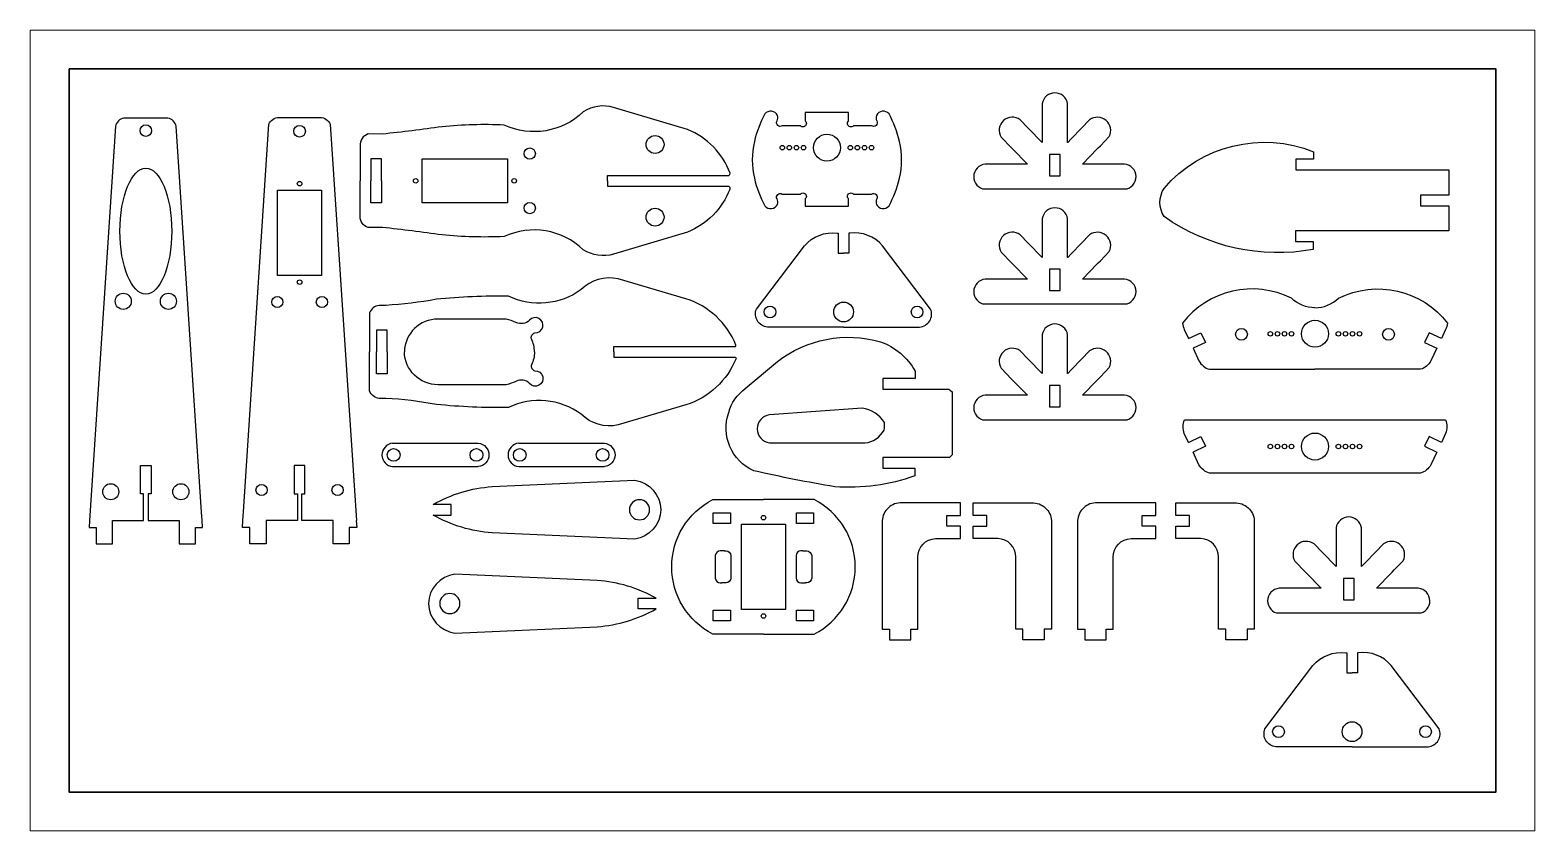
# Model space of a CAD drawing. Header units: inches. Extents: x 0.087 to 0.51, y 0.036 to 0.261.
import ezdxf

# ---------------------------------------------------------------- set-up
doc = ezdxf.new("R2010")
doc.units = ezdxf.units.IN
doc.header["$MEASUREMENT"] = 0

msp = doc.modelspace()

# ---------------------------------------------------------------- linework, layer by layer
for p, q in [((0.28203, 0.11467), (0.28139, 0.11467)), ((0.30407, 0.11467), (0.30471, 0.11467)), ((0.28203, 0.10561), (0.28139, 0.10561)), ((0.30407, 0.10561), (0.30471, 0.10561))]:
    msp.add_line(p, q)
at = {"lineweight": 0}
msp.add_lwpolyline([(0.08707, 0.26104), (0.5097, 0.26104), (0.5097, 0.03591), (0.08707, 0.03591)], close=True, dxfattribs=at)
at = {"lineweight": 35}
msp.add_lwpolyline([(0.09801, 0.25011), (0.49877, 0.25011), (0.49877, 0.04684), (0.09801, 0.04684)], close=True, dxfattribs=at)
for points in [[(0.37847, 0.24032, 0.858885), (0.37132, 0.24032), (0.37132, 0.22946), (0.36742, 0.23346), (0.36514, 0.23581, 0.824021), (0.35978, 0.23094), (0.36273, 0.2279), (0.363, 0.22762), (0.36309, 0.22753), (0.36708, 0.22343), (0.36713, 0.22338), (0.36714, 0.22336), (0.35598, 0.22336, 0.897914), (0.35459, 0.21642), (0.3952, 0.21642, 0.897949), (0.3938, 0.22336), (0.38264, 0.22336), (0.38266, 0.22338), (0.38679, 0.22762), (0.38705, 0.2279), (0.38766, 0.22852), (0.39018, 0.23111, 0.789691), (0.38465, 0.23581), (0.38236, 0.23346), (0.37947, 0.23049), (0.37848, 0.22947), (0.37847, 0.22946)], [(0.33124, 0.22971, 0.065789), (0.32831, 0.23748, 0.52883), (0.32475, 0.23705, 0.201822), (0.32487, 0.23552, -0.789589), (0.3234, 0.23413), (0.31833, 0.23413, -1.055221), (0.31697, 0.23552), (0.31697, 0.23787), (0.30477, 0.23787), (0.30477, 0.23552, -1.055221), (0.3034, 0.23413), (0.29834, 0.23413, -0.789589), (0.29687, 0.23552, 0.201822), (0.29699, 0.23705, 0.52883), (0.29342, 0.23748, 0.065789), (0.29049, 0.22971, 0.111282), (0.29049, 0.21937, 0.065789), (0.29342, 0.2116, 0.52883), (0.29699, 0.21203, 0.201822), (0.29687, 0.21356, -0.789589), (0.29834, 0.21495), (0.3034, 0.21495, -1.055221), (0.30477, 0.21356), (0.30477, 0.21155), (0.31697, 0.21155), (0.31697, 0.21356, -1.055221), (0.31833, 0.21495), (0.3234, 0.21495, -0.789589), (0.32487, 0.21356, 0.201822), (0.32475, 0.21203, 0.52883), (0.32831, 0.2116, 0.065789), (0.33124, 0.21937, 0.111282)], [(0.10563, 0.12119), (0.10563, 0.11664), (0.11018, 0.11664), (0.11018, 0.12318), (0.11808, 0.12318), (0.11894, 0.12318), (0.11894, 0.13071), (0.11808, 0.13071), (0.11808, 0.13866), (0.12108, 0.13866), (0.12108, 0.13071), (0.12021, 0.13071), (0.12021, 0.12318), (0.12108, 0.12318), (0.12897, 0.12318), (0.12897, 0.11664), (0.13352, 0.11664), (0.13352, 0.12119), (0.13552, 0.12119), (0.13539, 0.12318), (0.13524, 0.12551), (0.12814, 0.234, 0.296618), (0.12577, 0.23628), (0.11958, 0.23628), (0.11339, 0.23628, 0.296618), (0.11102, 0.234), (0.10377, 0.12318), (0.10364, 0.12119)], [(0.14684, 0.12318), (0.147, 0.12565), (0.15414, 0.23458, -0.286112), (0.15694, 0.2365), (0.16276, 0.2365), (0.16859, 0.2365, -0.286112), (0.17139, 0.23458), (0.17871, 0.12318), (0.17869, 0.12318), (0.17882, 0.12119), (0.17671, 0.12119), (0.17671, 0.11664), (0.17216, 0.11664), (0.17216, 0.12318), (0.16426, 0.12318), (0.1634, 0.12318), (0.1634, 0.13071), (0.16426, 0.13071), (0.16426, 0.13866), (0.16276, 0.13866), (0.16126, 0.13866), (0.16126, 0.13071), (0.16213, 0.13071), (0.16213, 0.12318), (0.16126, 0.12318), (0.15337, 0.12318), (0.15337, 0.11664), (0.14882, 0.11664), (0.14882, 0.12119), (0.14671, 0.12119)], [(0.40556, 0.21655, -0.321363), (0.44756, 0.22684), (0.44756, 0.22474), (0.44256, 0.22474), (0.44256, 0.22174), (0.45426, 0.22174), (0.48556, 0.22174), (0.48556, 0.21466), (0.47756, 0.21466), (0.47756, 0.21166), (0.48556, 0.21166), (0.48556, 0.20458), (0.45426, 0.20458), (0.44246, 0.20458), (0.44246, 0.20158), (0.44746, 0.20158), (0.44746, 0.19937, -0.202107), (0.40556, 0.20864, -0.291105)], [(0.37847, 0.208, 0.858885), (0.37132, 0.208), (0.37132, 0.19714), (0.36742, 0.20114), (0.36514, 0.20349, 0.824021), (0.35978, 0.19861), (0.36273, 0.19557), (0.363, 0.1953), (0.36309, 0.19521), (0.36708, 0.19111), (0.36713, 0.19106), (0.36714, 0.19104), (0.35598, 0.19104, 0.897914), (0.35459, 0.1841), (0.3952, 0.1841, 0.897949), (0.3938, 0.19104), (0.38264, 0.19104), (0.38266, 0.19106), (0.38679, 0.1953), (0.38705, 0.19557), (0.38766, 0.1962), (0.39018, 0.19879, 0.789691), (0.38465, 0.20349), (0.38236, 0.20114), (0.37947, 0.19817), (0.37848, 0.19715), (0.37847, 0.19714)], [(0.37847, 0.17536, 0.858885), (0.37132, 0.17536), (0.37132, 0.16451), (0.36742, 0.16851), (0.36514, 0.17086, 0.824021), (0.35978, 0.16598), (0.36273, 0.16294), (0.363, 0.16267), (0.36309, 0.16257), (0.36708, 0.15848), (0.36713, 0.15842), (0.36714, 0.15841), (0.35598, 0.15841, 0.897914), (0.35459, 0.15147), (0.3952, 0.15147, 0.897949), (0.3938, 0.15841), (0.38264, 0.15841), (0.38266, 0.15842), (0.38679, 0.16267), (0.38705, 0.16294), (0.38766, 0.16357), (0.39018, 0.16616, 0.789691), (0.38465, 0.17086), (0.38236, 0.16851), (0.37947, 0.16554), (0.37848, 0.16452), (0.37847, 0.16451)], [(0.32654, 0.1601), (0.34513, 0.1601), (0.34601, 0.15938), (0.34601, 0.1495), (0.34601, 0.14164), (0.34532, 0.14091), (0.32654, 0.14091), (0.32654, 0.13791), (0.33555, 0.13791), (0.33555, 0.1357, -0.10259), (0.31311, 0.13264, -0.013617), (0.29037, 0.13713, -0.391652), (0.28329, 0.15355, -0.173046), (0.28795, 0.16024), (0.29694, 0.16784, -0.238338), (0.32588, 0.17343, -0.177417), (0.33565, 0.1652), (0.33565, 0.1631), (0.32654, 0.1631)], [(0.20537, 0.1262), (0.20537, 0.1277), (0.20029, 0.1277, -0.112322), (0.21684, 0.1327), (0.25687, 0.1345, -0.363071), (0.26424, 0.1262, -0.363071), (0.25687, 0.11791), (0.21684, 0.1197, -0.112322), (0.20029, 0.1247), (0.20537, 0.1247)], [(0.3264, 0.12262), (0.3264, 0.12162), (0.3264, 0.09262), (0.3284, 0.09262), (0.3284, 0.08962), (0.3344, 0.08962), (0.3344, 0.09262), (0.3364, 0.09262), (0.3364, 0.11287, -0.400308), (0.3414, 0.11812), (0.3484, 0.11812), (0.3484, 0.12162), (0.34457, 0.12162), (0.34457, 0.12462), (0.3484, 0.12462), (0.3484, 0.12812), (0.33139, 0.12812, 0.414214)], [(0.37392, 0.12262), (0.37392, 0.12162), (0.37392, 0.09262), (0.37192, 0.09262), (0.37192, 0.08962), (0.36592, 0.08962), (0.36592, 0.09262), (0.36392, 0.09262), (0.36392, 0.11287, 0.400308), (0.35891, 0.11812), (0.35192, 0.11812), (0.35192, 0.12162), (0.35575, 0.12162), (0.35575, 0.12462), (0.35192, 0.12462), (0.35192, 0.12812), (0.36892, 0.12812, -0.414214)], [(0.38127, 0.12262), (0.38127, 0.12162), (0.38127, 0.09262), (0.38327, 0.09262), (0.38327, 0.08962), (0.38927, 0.08962), (0.38927, 0.09262), (0.39127, 0.09262), (0.39127, 0.11287, -0.400308), (0.39627, 0.11812), (0.40327, 0.11812), (0.40327, 0.12162), (0.39944, 0.12162), (0.39944, 0.12462), (0.40327, 0.12462), (0.40327, 0.12812), (0.38626, 0.12812, 0.414214)], [(0.43088, 0.12262), (0.43088, 0.12162), (0.43088, 0.09262), (0.42888, 0.09262), (0.42888, 0.08962), (0.42288, 0.08962), (0.42288, 0.09262), (0.42088, 0.09262), (0.42088, 0.11287, 0.400308), (0.41587, 0.11812), (0.40888, 0.11812), (0.40888, 0.12162), (0.4127, 0.12162), (0.4127, 0.12462), (0.40888, 0.12462), (0.40888, 0.12812), (0.42588, 0.12812, -0.414214)], [(0.461, 0.12109, 0.858885), (0.45385, 0.12109), (0.45385, 0.11023), (0.44995, 0.11423), (0.44767, 0.11658, 0.824021), (0.4423, 0.11171), (0.44526, 0.10866), (0.44553, 0.10839), (0.44562, 0.1083), (0.44961, 0.1042), (0.44966, 0.10415), (0.44967, 0.10413), (0.43851, 0.10413, 0.897914), (0.43712, 0.09719), (0.47773, 0.09719, 0.897949), (0.47633, 0.10413), (0.46517, 0.10413), (0.46519, 0.10415), (0.46931, 0.10839), (0.46958, 0.10866), (0.47019, 0.10929), (0.47271, 0.11188, 0.789691), (0.46718, 0.11658), (0.46489, 0.11423), (0.462, 0.11126), (0.46101, 0.11024), (0.461, 0.11023)], [(0.25781, 0.09982), (0.25781, 0.10132), (0.26289, 0.10132, 0.112322), (0.24635, 0.10632), (0.20632, 0.10812, 0.363071), (0.19895, 0.09982, 0.363071), (0.20632, 0.09152), (0.24635, 0.09332, 0.112322), (0.26289, 0.09832), (0.25781, 0.09832)]]:
    msp.add_lwpolyline(points, format="xyb", close=True)
for points in [[(0.24927, 0.21867), (0.24927, 0.22017), (0.28336, 0.22017, 0.274048), (0.28366, 0.22083, 0.208892), (0.27173, 0.23307), (0.25094, 0.23926, 0.225162), (0.24245, 0.23803, -0.309357), (0.22023, 0.23435, 0.034633), (0.20276, 0.23387, -0.008894), (0.18602, 0.23179), (0.18206, 0.23183, 0.374406), (0.17981, 0.22846), (0.17981, 0.21867)], [(0.24927, 0.21867), (0.24927, 0.21717), (0.28336, 0.21717, -0.274048), (0.28357, 0.21625, -0.20563), (0.27173, 0.20426), (0.25094, 0.19807, -0.225162), (0.24245, 0.1993, 0.309357), (0.22023, 0.20298, -0.034633), (0.20276, 0.20346, 0.008894), (0.18602, 0.20554), (0.18206, 0.2055, -0.374406), (0.17981, 0.20887), (0.17981, 0.21867)], [(0.31554, 0.17756), (0.29416, 0.17756, -0.509778), (0.29108, 0.18258), (0.30455, 0.20039, -0.252122), (0.31379, 0.20395, -0.418049), (0.31404, 0.20391), (0.31404, 0.19834), (0.31554, 0.19834)], [(0.31554, 0.17756), (0.33691, 0.17756, 0.509778), (0.33999, 0.18258), (0.32652, 0.20039, 0.252122), (0.31728, 0.20395, 0.418049), (0.31704, 0.20391), (0.31704, 0.19834), (0.31554, 0.19834)], [(0.25101, 0.17058), (0.25101, 0.17208), (0.28519, 0.17208, 0.287251), (0.2853, 0.17251, 0.222345), (0.27126, 0.18551), (0.25222, 0.19113, 0.254877), (0.24186, 0.1881, -0.276958), (0.22147, 0.18624, 0.02734), (0.20117, 0.18538, -0.031966), (0.18696, 0.18366), (0.18507, 0.18366, 0.271565), (0.18243, 0.18155), (0.18243, 0.17058)], [(0.44135, 0.18567, 0.35833), (0.41069, 0.17861)], [(0.45452, 0.18567, -0.35833), (0.48519, 0.17861)], [(0.44794, 0.18297, -0.19765), (0.44135, 0.18567)], [(0.44794, 0.18297, 0.19765), (0.45452, 0.18567)], [(0.22872, 0.17058, 0.116602), (0.2279, 0.1742, -0.424579), (0.22883, 0.17592, 1.627122), (0.22731, 0.17945, -0.328673), (0.22354, 0.17888, 0.04317), (0.22079, 0.17981), (0.20165, 0.17981, 0.409508), (0.19219, 0.17058)], [(0.41069, 0.17861, 0.03992), (0.41124, 0.17686), (0.41243, 0.17432)], [(0.48519, 0.17861, -0.03992), (0.48463, 0.17686), (0.48344, 0.17432)], [(0.25101, 0.17058), (0.25101, 0.16908), (0.28519, 0.16908, -0.287251), (0.28535, 0.16875, -0.223708), (0.27126, 0.15565), (0.25222, 0.15003, -0.254877), (0.24186, 0.15306, 0.276958), (0.22147, 0.15492, -0.02734), (0.20117, 0.15578, 0.031966), (0.18696, 0.1575), (0.18507, 0.1575, -0.271565), (0.18243, 0.15961), (0.18243, 0.17058)], [(0.22872, 0.17058, -0.116602), (0.2279, 0.16695, 0.424579), (0.22883, 0.16524, -1.627122), (0.22731, 0.16171, 0.328673), (0.22354, 0.16228, -0.04317), (0.22079, 0.16135), (0.20165, 0.16135, -0.409508), (0.19219, 0.17058)], [(0.4137, 0.17161), (0.41536, 0.16807, 0.19796), (0.41832, 0.16567), (0.44794, 0.16567)], [(0.48217, 0.17161), (0.48051, 0.16807, -0.19796), (0.47755, 0.16567), (0.44794, 0.16567)], [(0.2947, 0.14498), (0.32156, 0.14498, 0.256271), (0.3269, 0.14861, 0.103992), (0.32699, 0.15069, 0.222029), (0.32075, 0.15479), (0.2947, 0.15288, 0.85608), (0.2947, 0.14498)], [(0.41243, 0.14512), (0.41124, 0.14766, -0.198749), (0.4113, 0.15147), (0.48458, 0.15147, -0.198749), (0.48463, 0.14766), (0.48344, 0.14512)], [(0.18888, 0.14489, 0.911987), (0.18888, 0.13834)], [(0.21296, 0.14489, -0.911987), (0.21296, 0.13834)], [(0.2243, 0.14489, 0.911987), (0.2243, 0.13834)], [(0.24837, 0.14489, -0.911987), (0.24837, 0.13834)], [(0.48217, 0.14241), (0.48051, 0.13886, -0.19796), (0.47755, 0.13647), (0.41832, 0.13647, -0.19796), (0.41536, 0.13886), (0.4137, 0.14241)], [(0.29305, 0.09123), (0.27882, 0.09123, -0.609842), (0.27882, 0.12906), (0.29305, 0.12906)], [(0.29305, 0.09123), (0.30728, 0.09123, 0.609842), (0.30728, 0.12906), (0.29305, 0.12906)], [(0.28139, 0.11467), (0.28088, 0.11467, 0.34188), (0.27951, 0.11331), (0.27951, 0.10697, 0.34188), (0.28088, 0.10561), (0.28139, 0.10561)], [(0.28203, 0.11467), (0.28253, 0.11467, -0.34188), (0.28391, 0.11331), (0.28391, 0.10697, -0.34188), (0.28253, 0.10561), (0.28203, 0.10561)], [(0.30407, 0.11467), (0.30357, 0.11467, 0.34188), (0.30219, 0.11331), (0.30219, 0.10697, 0.34188), (0.30357, 0.10561), (0.30407, 0.10561)], [(0.30471, 0.11467), (0.30522, 0.11467, -0.34188), (0.30659, 0.11331), (0.30659, 0.10697, -0.34188), (0.30522, 0.10561), (0.30471, 0.10561)], [(0.45835, 0.05958), (0.43698, 0.05958, -0.509778), (0.4339, 0.0646), (0.44737, 0.08241, -0.252122), (0.45661, 0.08597, -0.418049), (0.45685, 0.08594), (0.45685, 0.08036), (0.45835, 0.08036)], [(0.45835, 0.05958), (0.47973, 0.05958, 0.509778), (0.48281, 0.0646), (0.46934, 0.08241, 0.252122), (0.4601, 0.08597, 0.418049), (0.45985, 0.08594), (0.45985, 0.08036), (0.45835, 0.08036)]]:
    msp.add_lwpolyline(points, format="xyb")
for points in [[(0.18578, 0.21867), (0.18578, 0.22481), (0.18278, 0.22481), (0.18278, 0.21867)], [(0.18578, 0.21867), (0.18578, 0.21252), (0.18278, 0.21252), (0.18278, 0.21867)], [(0.18738, 0.17058), (0.18738, 0.17672), (0.18438, 0.17672), (0.18438, 0.17058)], [(0.41243, 0.17432), (0.41589, 0.17595), (0.41717, 0.17323), (0.4137, 0.17161)], [(0.48344, 0.17432), (0.47998, 0.17595), (0.47871, 0.17323), (0.48217, 0.17161)], [(0.18738, 0.17058), (0.18738, 0.16444), (0.18438, 0.16444), (0.18438, 0.17058)], [(0.18888, 0.14489), (0.21296, 0.14489)], [(0.2243, 0.14489), (0.24837, 0.14489)], [(0.41243, 0.14512), (0.41589, 0.14675), (0.41717, 0.14403), (0.4137, 0.14241)], [(0.48344, 0.14512), (0.47998, 0.14675), (0.47871, 0.14403), (0.48217, 0.14241)], [(0.18888, 0.13834), (0.21296, 0.13834)], [(0.2243, 0.13834), (0.24837, 0.13834)]]:
    msp.add_lwpolyline(points)
for points in [[(0.19721, 0.21247), (0.19721, 0.22487), (0.2212, 0.22487), (0.2212, 0.21247)], [(0.37639, 0.22611), (0.37339, 0.22611), (0.37339, 0.22011), (0.37639, 0.22011)], [(0.16896, 0.19204), (0.15656, 0.19204), (0.15656, 0.21602), (0.16896, 0.21602)], [(0.37639, 0.19379), (0.37339, 0.19379), (0.37339, 0.18779), (0.37639, 0.18779)], [(0.37639, 0.16116), (0.37339, 0.16116), (0.37339, 0.15516), (0.37639, 0.15516)], [(0.27896, 0.12533), (0.2838, 0.12533), (0.2838, 0.12233), (0.27896, 0.12233)], [(0.3023, 0.12533), (0.30714, 0.12533), (0.30714, 0.12233), (0.3023, 0.12233)], [(0.29925, 0.09815), (0.28685, 0.09815), (0.28685, 0.12214), (0.29925, 0.12214)], [(0.45892, 0.10688), (0.45592, 0.10688), (0.45592, 0.10088), (0.45892, 0.10088)], [(0.27896, 0.09796), (0.2838, 0.09796), (0.2838, 0.09496), (0.27896, 0.09496)], [(0.3023, 0.09796), (0.30714, 0.09796), (0.30714, 0.09496), (0.3023, 0.09496)]]:
    msp.add_lwpolyline(points, close=True)
for centre, radius in [((0.11958, 0.23277), 0.00163), ((0.16276, 0.2326), 0.00163), ((0.2626, 0.22888), 0.00251), ((0.29834, 0.22798), 0.000636), ((0.30032, 0.22798), 0.000636), ((0.3023, 0.22798), 0.000636), ((0.30429, 0.22798), 0.000636), ((0.31087, 0.22798), 0.00379), ((0.31745, 0.22798), 0.000636), ((0.31943, 0.22798), 0.000636), ((0.32141, 0.22798), 0.000636), ((0.32339, 0.22798), 0.000636), ((0.22741, 0.22633), 0.00157), ((0.16276, 0.21786), 0.000636), ((0.19537, 0.21867), 0.000636), ((0.22304, 0.21867), 0.000636), ((0.22741, 0.211), 0.00157), ((0.2626, 0.20845), 0.00251), ((0.16276, 0.19019), 0.000636), ((0.11324, 0.18479), 0.00226), ((0.12592, 0.18479), 0.00226), ((0.15651, 0.18459), 0.00157), ((0.16902, 0.18459), 0.00157), ((0.29488, 0.18179), 0.00165), ((0.31554, 0.18179), 0.00278), ((0.33619, 0.18179), 0.00165), ((0.44794, 0.17567), 0.00379), ((0.42729, 0.17551), 0.00165), ((0.43541, 0.17567), 0.000636), ((0.43739, 0.17567), 0.000636), ((0.43937, 0.17567), 0.000636), ((0.44135, 0.17567), 0.000636), ((0.45452, 0.17567), 0.000636), ((0.4565, 0.17567), 0.000636), ((0.45848, 0.17567), 0.000636), ((0.46046, 0.17567), 0.000636), ((0.46859, 0.17551), 0.00165), ((0.43541, 0.14397), 0.000636), ((0.43739, 0.14397), 0.000636), ((0.43937, 0.14397), 0.000636), ((0.44135, 0.14397), 0.000636), ((0.44794, 0.14397), 0.00379), ((0.45452, 0.14397), 0.000636), ((0.4565, 0.14397), 0.000636), ((0.45848, 0.14397), 0.000636), ((0.46046, 0.14397), 0.000636), ((0.18918, 0.14161), 0.00179), ((0.21244, 0.14161), 0.00179), ((0.2246, 0.14161), 0.00179), ((0.24786, 0.14161), 0.00179), ((0.10973, 0.13126), 0.00226), ((0.12942, 0.13126), 0.00226), ((0.15209, 0.13174), 0.00157), ((0.17343, 0.13174), 0.00157), ((0.29305, 0.12398), 0.000636), ((0.29305, 0.09631), 0.000636), ((0.4377, 0.06381), 0.00165), ((0.45835, 0.06381), 0.00278), ((0.479, 0.06381), 0.00165)]:
    msp.add_circle(centre, radius)
for centre, start, end in [((0.25822, 0.1262), 0, 180), ((0.25822, 0.1262), 180, 0), ((0.20496, 0.09982), 0, 180), ((0.20496, 0.09982), 180, 0)]:
    msp.add_arc(centre, 0.00283, start, end)
msp.add_ellipse((0.11958, 0.2045), major_axis=(0, 0.01773), ratio=0.41033)

doc.saveas('drawing.dxf')
